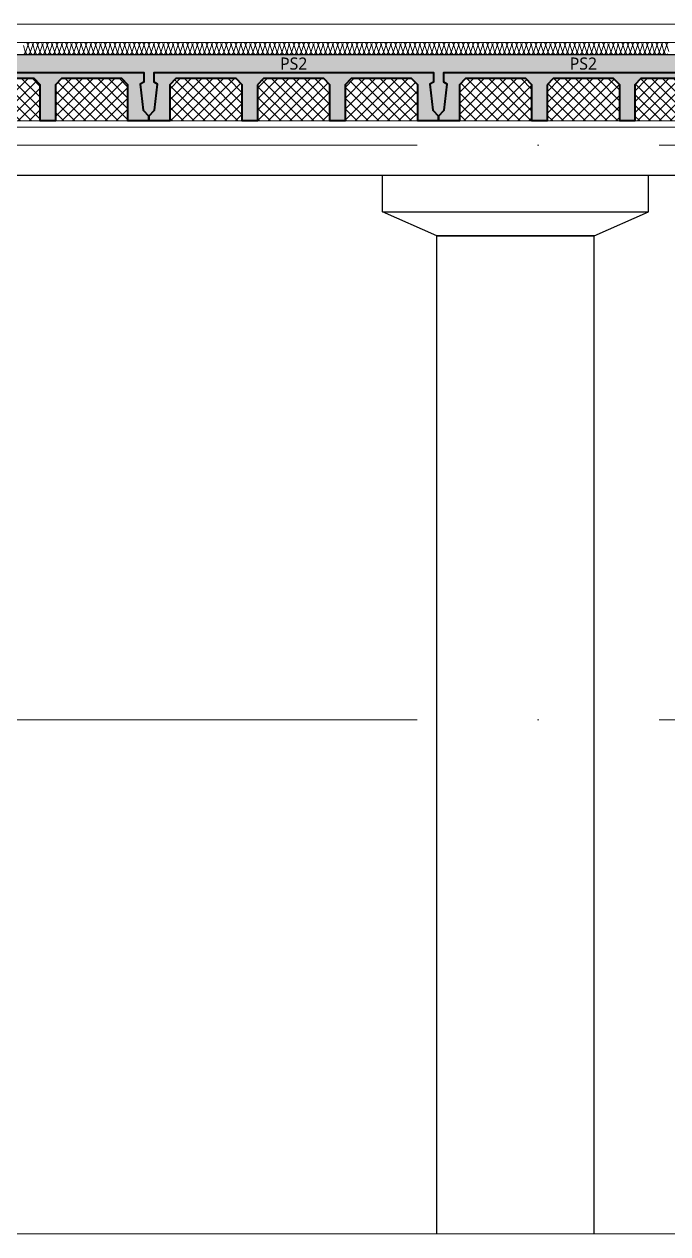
# Model space of a CAD drawing. Header units: millimetres. Extents: x 0 to 420000, y 0 to 297000.
# Drawn here: x 292951 to 298273, y 34450 to 44450 of the extents above; entities that cross this region are included whole.
import ezdxf
from ezdxf.enums import TextEntityAlignment as Align

# ---------------------------------------------------------------- set-up
doc = ezdxf.new("R2010")
doc.units = ezdxf.units.MM
doc.linetypes.add('0731_main_plan$0$form_$0$y-Landschaft$0$_$1$20120914_Verkehrsflächen_Grün$0$20120628_xref - Gammel$1$3_H-GL_F1_U3 - Default$0${ Offset Lines }', pattern=[0])
doc.linetypes.add('CEN', pattern=[62, 60, -1, 0, -1])
for name, color, linetype, lineweight in [('A-AXIS-LINE', 1, 'CEN', 15), ('A-CONC-LIN1', 2, 'Continuous', 40), ('A-CONC-LIN2', 7, 'Continuous', 25), ('A-ELEV-LIN2', 7, 'Continuous', 25), ('A-XXXX-FIN2', 6, 'Continuous', 20), ('A-XXXX-INSL1', 15, 'Continuous', 18), ('A-XXXX-INSL2', 8, 'Continuous', 18)]:
    doc.layers.add(name, color=color, linetype=linetype, lineweight=lineweight)
doc.layers.add('A-CONC-SOLD', color=253, linetype='CEN')
doc.layers.add('A-XXXX-NPLT', color=144, linetype='Continuous', lineweight=15, plot=False)
doc.styles.add('맑은고딕', font='')
doc.styles.get('맑은고딕').set_extended_font_data('Malgun Gothic')

# ---------------------------------------------------------------- blocks, each defined once
blk = doc.blocks.new('axis(211208)')
at = {"layer": 'A-AXIS-LINE', "ltscale": 1000}
for p, q in [((4631788.1, -422118.7), (4955413.1, -422118.7)), ((4631788.1, -426868.7), (4955413.1, -426868.7)), ((4631788.1, -431118.7), (4955413.1, -431118.7))]:
    blk.add_line(p, q, dxfattribs=at)
blk = doc.blocks.new('지하2층')
at = {"layer": 'A-XXXX-FIN2'}
blk.add_line((4802024, -391119), (4878824, -391119), dxfattribs=at)
blk = doc.blocks.new('PS2')
at = {"layer": 'A-CONC-SOLD'}
h = blk.add_hatch(color=256, dxfattribs=at)
h.dxf.hatch_style = 1
h.paths.add_polyline_path([(1198, 0), (-1198, 0), (-1198, -510), (-1150, -460), (-1125, -245), (-1155, -230), (-1155, -150), (1155, -150), (1155, -230), (1125, -245), (1150, -460), (1198, -510)])
h = blk.add_hatch(color=256, dxfattribs=at)
h.dxf.hatch_style = 1
h.paths.add_polyline_path([(-1150, -460), (-1198, -510), (-1198, -550), (-1025, -550), (-1025, -510), (-1025, -250), (-975, -200), (-475, -200), (-425, -250), (-425, -510), (-425, -550), (-300, -550), (-300, -510), (-300, -250), (-250, -200), (250, -200), (300, -250), (300, -510), (300, -550), (425, -550), (425, -510), (425, -250), (475, -200), (975, -200), (1025, -250), (1025, -510), (1025, -550), (1198, -550), (1198, -510), (1150, -460), (1125, -245), (1155, -230), (1155, -150), (-1155, -150), (-1155, -230), (-1125, -245)])
at = {"layer": 'A-XXXX-INSL2'}
h = blk.add_hatch(dxfattribs=at)
h.set_pattern_fill('ANSI37', color=256, scale=20)
h.set_pattern_definition([(45, (-289951.5, -41968), (-44.90128, 44.90128), []), (135, (-289951.5, -41968), (-44.90128, -44.90128), [])])
h.paths.add_polyline_path([(-975, -200), (-1025, -250), (-1025, -510), (-1025, -550), (-425, -550), (-425, -510), (-425, -250), (-475, -200)])
h.paths.add_polyline_path([(-250, -200), (-300, -250), (-300, -510), (-300, -550), (300, -550), (300, -510), (300, -250), (250, -200)])
h.paths.add_polyline_path([(425, -510), (425, -550), (1025, -550), (1025, -510), (1025, -250), (975, -200), (475, -200), (425, -250)])
at = {"layer": 'A-CONC-LIN1', "color": 2, "linetype": '0731_main_plan$0$form_$0$y-Landschaft$0$_$1$20120914_Verkehrsflächen_Grün$0$20120628_xref - Gammel$1$3_H-GL_F1_U3 - Default$0${ Offset Lines }'}
blk.add_lwpolyline([(-300, -250), (-300, -510), (-300, -510), (-300, -550), (-425, -550), (-425, -510), (-425, -510), (-425, -250), (-475, -200), (-975, -200), (-1025, -250), (-1025, -510), (-1025, -510), (-1025, -550), (-1198, -550), (-1198, -510), (-1150, -460), (-1125, -245), (-1155, -230), (-1155, -150), (1155, -150), (1155, -230), (1125, -245), (1150, -460), (1198, -510), (1198, -550), (1025, -550), (1025, -510), (1025, -510), (1025, -250), (975, -200), (475, -200), (425, -250), (425, -510), (425, -510), (425, -550), (300, -550), (300, -510), (300, -510), (300, -250), (250, -200), (-250, -200)], close=True, dxfattribs=at)
at = {"layer": 'A-CONC-LIN2'}
blk.add_line((-1198, 0), (1198, 0), dxfattribs=at)
at = {"layer": 'A-XXXX-NPLT'}
for p, q in [((-1025, -550), (-425, -550)), ((-300, -550), (300, -550)), ((425, -550), (1025, -550))]:
    blk.add_line(p, q, dxfattribs=at)
at = {"layer": 'A-XXXX-NPLT', "style": '맑은고딕'}
blk.add_text('PS2', height=100, dxfattribs=at).set_placement((0, -75), align=Align.MIDDLE)
blk = doc.blocks.new('냉동층(220321)')
at = {"layer": 'A-ELEV-LIN2'}
for p, q in [((4877247, -402369), (4822824, -402369)), ((4866224, -402669), (4866224, -402369)), ((4868424, -402669), (4868424, -402369)), ((4866224, -402669), (4868424, -402669)), ((4866674, -402869), (4866224, -402669)), ((4867974, -402869), (4868424, -402669)), ((4866674, -402869), (4867974, -402869)), ((4866674, -411119), (4866674, -402869)), ((4867974, -402869), (4866674, -402869)), ((4867974, -411119), (4867974, -402869))]:
    blk.add_line(p, q, dxfattribs=at)
at = {"layer": 'A-XXXX-FIN2'}
blk.add_line((4878674, -401119), (4801924, -401119), dxfattribs=at)
at = {"layer": 'A-XXXX-INSL1'}
blk.add_lwpolyline([(4875424, -401969), (4834674, -401969), (4834674, -402419), (4833974, -402419), (4833974, -401969), (4825674, -401969)], dxfattribs=at)
at = {"layer": 'A-XXXX-INSL2'}
blk.add_line((4878774, -401269), (4802024, -401269), dxfattribs=at)
for points in [[(4868594, -401269), (4868583, -401273), (4868576, -401283), (4868576, -401294), (4868592, -401344)], [(4868585, -401365), (4868574, -401369), (4868563, -401365), (4868556, -401355), (4868556, -401344), (4868572, -401294), (4868572, -401283), (4868565, -401273), (4868554, -401269), (4868543, -401273), (4868536, -401283), (4868536, -401294), (4868552, -401344), (4868552, -401355), (4868545, -401365), (4868534, -401369), (4868523, -401365), (4868516, -401355), (4868516, -401344), (4868532, -401294), (4868532, -401283), (4868525, -401273), (4868514, -401269), (4868503, -401273), (4868496, -401283), (4868496, -401294), (4868512, -401344), (4868512, -401355), (4868505, -401365), (4868494, -401369), (4868483, -401365), (4868476, -401355), (4868476, -401344), (4868492, -401294), (4868492, -401283), (4868485, -401273), (4868474, -401269), (4868463, -401273), (4868456, -401283), (4868456, -401294), (4868472, -401344), (4868472, -401355), (4868465, -401365), (4868454, -401369), (4868443, -401365), (4868436, -401355), (4868436, -401344), (4868452, -401294), (4868452, -401283), (4868445, -401273), (4868434, -401269), (4868423, -401273), (4868416, -401283), (4868416, -401294), (4868432, -401344), (4868432, -401355), (4868425, -401365), (4868414, -401369), (4868403, -401365), (4868396, -401355), (4868396, -401344), (4868412, -401294), (4868412, -401283), (4868405, -401273), (4868394, -401269), (4868383, -401273), (4868376, -401283), (4868376, -401294), (4868392, -401344), (4868392, -401355), (4868385, -401365), (4868374, -401369), (4868363, -401365), (4868356, -401355), (4868356, -401344), (4868372, -401294), (4868372, -401283), (4868365, -401273), (4868354, -401269), (4868343, -401273), (4868336, -401283), (4868336, -401294), (4868352, -401344), (4868352, -401355), (4868345, -401365), (4868334, -401369), (4868323, -401365), (4868316, -401355), (4868316, -401344), (4868332, -401294), (4868332, -401283), (4868325, -401273), (4868314, -401269), (4868303, -401273), (4868296, -401283), (4868296, -401294), (4868312, -401344), (4868312, -401355), (4868305, -401365), (4868294, -401369), (4868283, -401365), (4868276, -401355), (4868276, -401344), (4868292, -401294), (4868292, -401283), (4868285, -401273), (4868274, -401269), (4868263, -401273), (4868256, -401283), (4868256, -401294), (4868272, -401344), (4868272, -401355), (4868265, -401365), (4868254, -401369), (4868243, -401365), (4868236, -401355), (4868236, -401344), (4868252, -401294), (4868252, -401283), (4868245, -401273), (4868234, -401269), (4868223, -401273), (4868216, -401283), (4868216, -401294), (4868232, -401344), (4868232, -401355), (4868225, -401365), (4868214, -401369), (4868203, -401365), (4868196, -401355), (4868196, -401344), (4868212, -401294), (4868212, -401283), (4868205, -401273), (4868194, -401269), (4868183, -401273), (4868176, -401283), (4868176, -401294), (4868192, -401344), (4868192, -401355), (4868185, -401365), (4868174, -401369), (4868163, -401365), (4868156, -401355), (4868156, -401344), (4868172, -401294), (4868172, -401283), (4868165, -401273), (4868154, -401269), (4868143, -401273), (4868136, -401283), (4868136, -401294), (4868152, -401344), (4868152, -401355), (4868145, -401365), (4868134, -401369), (4868123, -401365), (4868116, -401355), (4868116, -401344), (4868132, -401294), (4868132, -401283), (4868125, -401273), (4868114, -401269), (4868103, -401273), (4868096, -401283), (4868096, -401294), (4868112, -401344), (4868112, -401355), (4868105, -401365), (4868094, -401369), (4868083, -401365), (4868076, -401355), (4868076, -401344), (4868092, -401294), (4868092, -401283), (4868085, -401273), (4868074, -401269), (4868063, -401273), (4868056, -401283), (4868056, -401294), (4868072, -401344), (4868072, -401355), (4868065, -401365), (4868054, -401369), (4868043, -401365), (4868036, -401355), (4868036, -401344), (4868052, -401294), (4868052, -401283), (4868045, -401273), (4868034, -401269), (4868023, -401273), (4868016, -401283), (4868016, -401294), (4868032, -401344), (4868032, -401355), (4868025, -401365), (4868014, -401369), (4868003, -401365), (4867996, -401355), (4867996, -401344), (4868012, -401294), (4868012, -401283), (4868005, -401273), (4867994, -401269), (4867983, -401273), (4867976, -401283), (4867976, -401294), (4867992, -401344), (4867992, -401355), (4867985, -401365), (4867974, -401369), (4867963, -401365), (4867956, -401355), (4867956, -401344), (4867972, -401294), (4867972, -401283), (4867965, -401273), (4867954, -401269), (4867943, -401273), (4867936, -401283), (4867936, -401294), (4867952, -401344), (4867952, -401355), (4867945, -401365), (4867934, -401369), (4867923, -401365), (4867916, -401355), (4867916, -401344), (4867932, -401294), (4867932, -401283), (4867925, -401273), (4867914, -401269), (4867903, -401273), (4867896, -401283), (4867896, -401294), (4867912, -401344), (4867912, -401355), (4867905, -401365), (4867894, -401369), (4867883, -401365), (4867876, -401355), (4867876, -401344), (4867892, -401294), (4867892, -401283), (4867885, -401273), (4867874, -401269), (4867863, -401273), (4867856, -401283), (4867856, -401294), (4867872, -401344), (4867872, -401355), (4867865, -401365), (4867854, -401369), (4867843, -401365), (4867836, -401355), (4867836, -401344), (4867852, -401294), (4867852, -401283), (4867845, -401273), (4867834, -401269), (4867823, -401273), (4867816, -401283), (4867816, -401294), (4867832, -401344), (4867832, -401355), (4867825, -401365), (4867814, -401369), (4867803, -401365), (4867796, -401355), (4867796, -401344), (4867812, -401294), (4867812, -401283), (4867805, -401273), (4867794, -401269), (4867783, -401273), (4867776, -401283), (4867776, -401294), (4867792, -401344), (4867792, -401355), (4867785, -401365), (4867774, -401369), (4867763, -401365), (4867756, -401355), (4867756, -401344), (4867772, -401294), (4867772, -401283), (4867765, -401273), (4867754, -401269), (4867743, -401273), (4867736, -401283), (4867736, -401294), (4867752, -401344), (4867752, -401355), (4867745, -401365), (4867734, -401369), (4867723, -401365), (4867716, -401355), (4867716, -401344), (4867732, -401294), (4867732, -401283), (4867725, -401273), (4867714, -401269), (4867703, -401273), (4867696, -401283), (4867696, -401294), (4867712, -401344), (4867712, -401355), (4867705, -401365), (4867694, -401369), (4867683, -401365), (4867676, -401355), (4867676, -401344), (4867692, -401294), (4867692, -401283), (4867685, -401273), (4867674, -401269), (4867663, -401273), (4867656, -401283), (4867656, -401294), (4867672, -401344), (4867672, -401355), (4867665, -401365), (4867654, -401369), (4867643, -401365), (4867636, -401355), (4867636, -401344), (4867652, -401294), (4867652, -401283), (4867645, -401273), (4867634, -401269), (4867623, -401273), (4867616, -401283), (4867616, -401294), (4867632, -401344), (4867632, -401355), (4867625, -401365), (4867614, -401369), (4867603, -401365), (4867596, -401355), (4867596, -401344), (4867612, -401294), (4867612, -401283), (4867605, -401273), (4867594, -401269), (4867583, -401273), (4867576, -401283), (4867576, -401294), (4867592, -401344), (4867592, -401355), (4867585, -401365), (4867574, -401369), (4867563, -401365), (4867556, -401355), (4867556, -401344), (4867572, -401294), (4867572, -401283), (4867565, -401273), (4867554, -401269), (4867543, -401273), (4867536, -401283), (4867536, -401294), (4867552, -401344), (4867552, -401355), (4867545, -401365), (4867534, -401369), (4867523, -401365), (4867516, -401355), (4867516, -401344), (4867532, -401294), (4867532, -401283), (4867525, -401273), (4867514, -401269), (4867503, -401273), (4867496, -401283), (4867496, -401294), (4867512, -401344), (4867512, -401355), (4867505, -401365), (4867494, -401369), (4867483, -401365), (4867476, -401355), (4867476, -401344), (4867492, -401294), (4867492, -401283), (4867485, -401273), (4867474, -401269), (4867463, -401273), (4867456, -401283), (4867456, -401294), (4867472, -401344), (4867472, -401355), (4867465, -401365), (4867454, -401369), (4867443, -401365), (4867436, -401355), (4867436, -401344), (4867452, -401294), (4867452, -401283), (4867445, -401273), (4867434, -401269), (4867423, -401273), (4867416, -401283), (4867416, -401294), (4867432, -401344), (4867432, -401355), (4867425, -401365), (4867414, -401369), (4867403, -401365), (4867396, -401355), (4867396, -401344), (4867412, -401294), (4867412, -401283), (4867405, -401273), (4867394, -401269), (4867383, -401273), (4867376, -401283), (4867376, -401294), (4867392, -401344), (4867392, -401355), (4867385, -401365), (4867374, -401369), (4867363, -401365), (4867356, -401355), (4867356, -401344), (4867372, -401294), (4867372, -401283), (4867365, -401273), (4867354, -401269), (4867343, -401273), (4867336, -401283), (4867336, -401294), (4867352, -401344), (4867352, -401355), (4867345, -401365), (4867334, -401369), (4867323, -401365), (4867316, -401355), (4867316, -401344), (4867332, -401294), (4867332, -401283), (4867325, -401273), (4867314, -401269), (4867303, -401273), (4867296, -401283), (4867296, -401294), (4867312, -401344), (4867312, -401355), (4867305, -401365), (4867294, -401369), (4867283, -401365), (4867276, -401355), (4867276, -401344), (4867292, -401294), (4867292, -401283), (4867285, -401273), (4867274, -401269), (4867263, -401273), (4867256, -401283), (4867256, -401294), (4867272, -401344), (4867272, -401355), (4867265, -401365), (4867254, -401369), (4867243, -401365), (4867236, -401355), (4867236, -401344), (4867252, -401294), (4867252, -401283), (4867245, -401273), (4867234, -401269), (4867223, -401273), (4867216, -401283), (4867216, -401294), (4867232, -401344), (4867232, -401355), (4867225, -401365), (4867214, -401369), (4867203, -401365), (4867196, -401355), (4867196, -401344), (4867212, -401294), (4867212, -401283), (4867205, -401273), (4867194, -401269), (4867183, -401273), (4867176, -401283), (4867176, -401294), (4867192, -401344), (4867192, -401355), (4867185, -401365), (4867174, -401369), (4867163, -401365), (4867156, -401355), (4867156, -401344), (4867172, -401294), (4867172, -401283), (4867165, -401273), (4867154, -401269), (4867143, -401273), (4867136, -401283), (4867136, -401294), (4867152, -401344), (4867152, -401355), (4867145, -401365), (4867134, -401369), (4867123, -401365), (4867116, -401355), (4867116, -401344), (4867132, -401294), (4867132, -401283), (4867125, -401273), (4867114, -401269), (4867103, -401273), (4867096, -401283), (4867096, -401294), (4867112, -401344), (4867112, -401355), (4867105, -401365), (4867094, -401369), (4867083, -401365), (4867076, -401355), (4867076, -401344), (4867092, -401294), (4867092, -401283), (4867085, -401273), (4867074, -401269), (4867063, -401273), (4867056, -401283), (4867056, -401294), (4867072, -401344), (4867072, -401355), (4867065, -401365), (4867054, -401369), (4867043, -401365), (4867036, -401355), (4867036, -401344), (4867052, -401294), (4867052, -401283), (4867045, -401273), (4867034, -401269), (4867023, -401273), (4867016, -401283), (4867016, -401294), (4867032, -401344), (4867032, -401355), (4867025, -401365), (4867014, -401369), (4867003, -401365), (4866996, -401355), (4866996, -401344), (4867012, -401294), (4867012, -401283), (4867005, -401273), (4866994, -401269), (4866983, -401273), (4866976, -401283), (4866976, -401294), (4866992, -401344), (4866992, -401355), (4866985, -401365), (4866974, -401369), (4866963, -401365), (4866956, -401355), (4866956, -401344), (4866972, -401294), (4866972, -401283), (4866965, -401273), (4866954, -401269), (4866943, -401273), (4866936, -401283), (4866936, -401294), (4866952, -401344), (4866952, -401355), (4866945, -401365), (4866934, -401369), (4866923, -401365), (4866916, -401355), (4866916, -401344), (4866932, -401294), (4866932, -401283), (4866925, -401273), (4866914, -401269), (4866903, -401273), (4866896, -401283), (4866896, -401294), (4866912, -401344), (4866912, -401355), (4866905, -401365), (4866894, -401369), (4866883, -401365), (4866876, -401355), (4866876, -401344), (4866892, -401294), (4866892, -401283), (4866885, -401273), (4866874, -401269), (4866863, -401273), (4866856, -401283), (4866856, -401294), (4866872, -401344), (4866872, -401355), (4866865, -401365), (4866854, -401369), (4866843, -401365), (4866836, -401355), (4866836, -401344), (4866852, -401294), (4866852, -401283), (4866845, -401273), (4866834, -401269), (4866823, -401273), (4866816, -401283), (4866816, -401294), (4866832, -401344), (4866832, -401355), (4866825, -401365), (4866814, -401369), (4866803, -401365), (4866796, -401355), (4866796, -401344), (4866812, -401294), (4866812, -401283), (4866805, -401273), (4866794, -401269), (4866783, -401273), (4866776, -401283), (4866776, -401294), (4866792, -401344), (4866792, -401355), (4866785, -401365), (4866774, -401369), (4866763, -401365), (4866756, -401355), (4866756, -401344), (4866772, -401294), (4866772, -401283), (4866765, -401273), (4866754, -401269), (4866743, -401273), (4866736, -401283), (4866736, -401294), (4866752, -401344), (4866752, -401355), (4866745, -401365), (4866734, -401369), (4866723, -401365), (4866716, -401355), (4866716, -401344), (4866732, -401294), (4866732, -401283), (4866725, -401273), (4866714, -401269), (4866703, -401273), (4866696, -401283), (4866696, -401294), (4866712, -401344), (4866712, -401355), (4866705, -401365), (4866694, -401369), (4866683, -401365), (4866676, -401355), (4866676, -401344), (4866692, -401294), (4866692, -401283), (4866685, -401273), (4866674, -401269), (4866663, -401273), (4866656, -401283), (4866656, -401294), (4866672, -401344), (4866672, -401355), (4866665, -401365), (4866654, -401369), (4866643, -401365), (4866636, -401355), (4866636, -401344), (4866652, -401294), (4866652, -401283), (4866645, -401273), (4866634, -401269), (4866623, -401273), (4866616, -401283), (4866616, -401294), (4866632, -401344), (4866632, -401355), (4866625, -401365), (4866614, -401369), (4866603, -401365), (4866596, -401355), (4866596, -401344), (4866612, -401294), (4866612, -401283), (4866605, -401273), (4866594, -401269), (4866583, -401273), (4866576, -401283), (4866576, -401294), (4866592, -401344), (4866592, -401355), (4866585, -401365), (4866574, -401369), (4866563, -401365), (4866556, -401355), (4866556, -401344), (4866572, -401294), (4866572, -401283), (4866565, -401273), (4866554, -401269), (4866543, -401273), (4866536, -401283), (4866536, -401294), (4866552, -401344), (4866552, -401355), (4866545, -401365), (4866534, -401369), (4866523, -401365), (4866516, -401355), (4866516, -401344), (4866532, -401294), (4866532, -401283), (4866525, -401273), (4866514, -401269), (4866503, -401273), (4866496, -401283), (4866496, -401294), (4866512, -401344), (4866512, -401355), (4866505, -401365), (4866494, -401369), (4866483, -401365), (4866476, -401355), (4866476, -401344), (4866492, -401294), (4866492, -401283), (4866485, -401273), (4866474, -401269), (4866463, -401273), (4866456, -401283), (4866456, -401294), (4866472, -401344), (4866472, -401355), (4866465, -401365), (4866454, -401369), (4866443, -401365), (4866436, -401355), (4866436, -401344), (4866452, -401294), (4866452, -401283), (4866445, -401273), (4866434, -401269), (4866423, -401273), (4866416, -401283), (4866416, -401294), (4866432, -401344), (4866432, -401355), (4866425, -401365), (4866414, -401369), (4866403, -401365), (4866396, -401355), (4866396, -401344), (4866412, -401294), (4866412, -401283), (4866405, -401273), (4866394, -401269), (4866383, -401273), (4866376, -401283), (4866376, -401294), (4866392, -401344), (4866392, -401355), (4866385, -401365), (4866374, -401369), (4866363, -401365), (4866356, -401355), (4866356, -401344), (4866372, -401294), (4866372, -401283), (4866365, -401273), (4866354, -401269), (4866343, -401273), (4866336, -401283), (4866336, -401294), (4866352, -401344), (4866352, -401355), (4866345, -401365), (4866334, -401369), (4866323, -401365), (4866316, -401355), (4866316, -401344), (4866332, -401294), (4866332, -401283), (4866325, -401273), (4866314, -401269), (4866303, -401273), (4866296, -401283), (4866296, -401294), (4866312, -401344), (4866312, -401355), (4866305, -401365), (4866294, -401369), (4866283, -401365), (4866276, -401355), (4866276, -401344), (4866292, -401294), (4866292, -401283), (4866285, -401273), (4866274, -401269), (4866263, -401273), (4866256, -401283), (4866256, -401294), (4866272, -401344), (4866272, -401355), (4866265, -401365), (4866254, -401369), (4866243, -401365), (4866236, -401355), (4866236, -401344), (4866252, -401294), (4866252, -401283), (4866245, -401273), (4866234, -401269), (4866223, -401273), (4866216, -401283), (4866216, -401294), (4866232, -401344), (4866232, -401355), (4866225, -401365), (4866214, -401369), (4866203, -401365), (4866196, -401355), (4866196, -401344), (4866212, -401294), (4866212, -401283), (4866205, -401273), (4866194, -401269), (4866183, -401273), (4866176, -401283), (4866176, -401294), (4866192, -401344), (4866192, -401355), (4866185, -401365), (4866174, -401369), (4866163, -401365), (4866156, -401355), (4866156, -401344), (4866172, -401294), (4866172, -401283), (4866165, -401273), (4866154, -401269), (4866143, -401273), (4866136, -401283), (4866136, -401294), (4866152, -401344), (4866152, -401355), (4866145, -401365), (4866134, -401369), (4866123, -401365), (4866116, -401355), (4866116, -401344), (4866132, -401294), (4866132, -401283), (4866125, -401273), (4866114, -401269), (4866103, -401273), (4866096, -401283), (4866096, -401294), (4866112, -401344), (4866112, -401355), (4866105, -401365), (4866094, -401369), (4866083, -401365), (4866076, -401355), (4866076, -401344), (4866092, -401294), (4866092, -401283), (4866085, -401273), (4866074, -401269), (4866063, -401273), (4866056, -401283), (4866056, -401294), (4866072, -401344), (4866072, -401355), (4866065, -401365), (4866054, -401369), (4866043, -401365), (4866036, -401355), (4866036, -401344), (4866052, -401294), (4866052, -401283), (4866045, -401273), (4866034, -401269), (4866023, -401273), (4866016, -401283), (4866016, -401294), (4866032, -401344), (4866032, -401355), (4866025, -401365), (4866014, -401369), (4866003, -401365), (4865996, -401355), (4865996, -401344), (4866012, -401294), (4866012, -401283), (4866005, -401273), (4865994, -401269), (4865983, -401273), (4865976, -401283), (4865976, -401294), (4865992, -401344), (4865992, -401355), (4865985, -401365), (4865974, -401369), (4865963, -401365), (4865956, -401355), (4865956, -401344), (4865972, -401294), (4865972, -401283), (4865965, -401273), (4865954, -401269), (4865943, -401273), (4865936, -401283), (4865936, -401294), (4865952, -401344), (4865952, -401355), (4865945, -401365), (4865934, -401369), (4865923, -401365), (4865916, -401355), (4865916, -401344), (4865932, -401294), (4865932, -401283), (4865925, -401273), (4865914, -401269), (4865903, -401273), (4865896, -401283), (4865896, -401294), (4865912, -401344), (4865912, -401355), (4865905, -401365), (4865894, -401369), (4865883, -401365), (4865876, -401355), (4865876, -401344), (4865892, -401294), (4865892, -401283), (4865885, -401273), (4865874, -401269), (4865863, -401273), (4865856, -401283), (4865856, -401294), (4865872, -401344), (4865872, -401355), (4865865, -401365), (4865854, -401369), (4865843, -401365), (4865836, -401355), (4865836, -401344), (4865852, -401294), (4865852, -401283), (4865845, -401273), (4865834, -401269), (4865823, -401273), (4865816, -401283), (4865816, -401294), (4865832, -401344), (4865832, -401355), (4865825, -401365), (4865814, -401369), (4865803, -401365), (4865796, -401355), (4865796, -401344), (4865812, -401294), (4865812, -401283), (4865805, -401273), (4865794, -401269), (4865783, -401273), (4865776, -401283), (4865776, -401294), (4865792, -401344), (4865792, -401355), (4865785, -401365), (4865774, -401369), (4865763, -401365), (4865756, -401355), (4865756, -401344), (4865772, -401294), (4865772, -401283), (4865765, -401273), (4865754, -401269), (4865743, -401273), (4865736, -401283), (4865736, -401294), (4865752, -401344), (4865752, -401355), (4865745, -401365), (4865734, -401369), (4865723, -401365), (4865716, -401355), (4865716, -401344), (4865732, -401294), (4865732, -401283), (4865725, -401273), (4865714, -401269), (4865703, -401273), (4865696, -401283), (4865696, -401294), (4865712, -401344), (4865712, -401355), (4865705, -401365), (4865694, -401369), (4865683, -401365), (4865676, -401355), (4865676, -401344), (4865692, -401294), (4865692, -401283), (4865685, -401273), (4865674, -401269), (4865663, -401273), (4865656, -401283), (4865656, -401294), (4865672, -401344), (4865672, -401355), (4865665, -401365), (4865654, -401369), (4865643, -401365), (4865636, -401355), (4865636, -401344), (4865652, -401294), (4865652, -401283), (4865645, -401273), (4865634, -401269), (4865623, -401273), (4865616, -401283), (4865616, -401294), (4865632, -401344), (4865632, -401355), (4865625, -401365), (4865614, -401369), (4865603, -401365), (4865596, -401355), (4865596, -401344), (4865612, -401294), (4865612, -401283), (4865605, -401273), (4865594, -401269), (4865583, -401273), (4865576, -401283), (4865576, -401294), (4865592, -401344), (4865592, -401355), (4865585, -401365), (4865574, -401369), (4865563, -401365), (4865556, -401355), (4865556, -401344), (4865572, -401294), (4865572, -401283), (4865565, -401273), (4865554, -401269), (4865543, -401273), (4865536, -401283), (4865536, -401294), (4865552, -401344), (4865552, -401355), (4865545, -401365), (4865534, -401369), (4865523, -401365), (4865516, -401355), (4865516, -401344), (4865532, -401294), (4865532, -401283), (4865525, -401273), (4865514, -401269), (4865503, -401273), (4865496, -401283), (4865496, -401294), (4865512, -401344), (4865512, -401355), (4865505, -401365), (4865494, -401369), (4865483, -401365), (4865476, -401355), (4865476, -401344), (4865492, -401294), (4865492, -401283), (4865485, -401273), (4865474, -401269), (4865463, -401273), (4865456, -401283), (4865456, -401294), (4865472, -401344), (4865472, -401355), (4865465, -401365), (4865454, -401369), (4865443, -401365), (4865436, -401355), (4865436, -401344), (4865452, -401294), (4865452, -401283), (4865445, -401273), (4865434, -401269), (4865423, -401273), (4865416, -401283), (4865416, -401294), (4865432, -401344), (4865432, -401355), (4865425, -401365), (4865414, -401369), (4865403, -401365), (4865396, -401355), (4865396, -401344), (4865412, -401294), (4865412, -401283), (4865405, -401273), (4865394, -401269), (4865383, -401273), (4865376, -401283), (4865376, -401294), (4865392, -401344), (4865392, -401355), (4865385, -401365), (4865374, -401369), (4865363, -401365), (4865356, -401355), (4865356, -401344), (4865372, -401294), (4865372, -401283), (4865365, -401273), (4865354, -401269), (4865343, -401273), (4865336, -401283), (4865336, -401294), (4865352, -401344), (4865352, -401355), (4865345, -401365), (4865334, -401369), (4865323, -401365), (4865316, -401355), (4865316, -401344), (4865332, -401294), (4865332, -401283), (4865325, -401273), (4865314, -401269), (4865303, -401273), (4865296, -401283), (4865296, -401294), (4865312, -401344), (4865312, -401355), (4865305, -401365), (4865294, -401369), (4865283, -401365), (4865276, -401355), (4865276, -401344), (4865292, -401294), (4865292, -401283), (4865285, -401273), (4865274, -401269), (4865263, -401273), (4865256, -401283), (4865256, -401294), (4865272, -401344), (4865272, -401355), (4865265, -401365), (4865254, -401369), (4865243, -401365), (4865236, -401355), (4865236, -401344), (4865252, -401294), (4865252, -401283), (4865245, -401273), (4865234, -401269), (4865223, -401273), (4865216, -401283), (4865216, -401294), (4865232, -401344), (4865232, -401355), (4865225, -401365), (4865214, -401369), (4865203, -401365), (4865196, -401355), (4865196, -401344), (4865212, -401294), (4865212, -401283), (4865205, -401273), (4865194, -401269), (4865183, -401273), (4865176, -401283), (4865176, -401294), (4865192, -401344), (4865192, -401355), (4865185, -401365), (4865174, -401369), (4865163, -401365), (4865156, -401355), (4865156, -401344), (4865172, -401294), (4865172, -401283), (4865165, -401273), (4865154, -401269), (4865143, -401273), (4865136, -401283), (4865136, -401294), (4865152, -401344), (4865152, -401355), (4865145, -401365), (4865134, -401369), (4865123, -401365), (4865116, -401355), (4865116, -401344), (4865132, -401294), (4865132, -401283), (4865125, -401273), (4865114, -401269), (4865103, -401273), (4865096, -401283), (4865096, -401294), (4865112, -401344), (4865112, -401355), (4865105, -401365), (4865094, -401369), (4865083, -401365), (4865076, -401355), (4865076, -401344), (4865092, -401294), (4865092, -401283), (4865085, -401273), (4865074, -401269), (4865063, -401273), (4865056, -401283), (4865056, -401294), (4865072, -401344), (4865072, -401355), (4865065, -401365), (4865054, -401369), (4865043, -401365), (4865036, -401355), (4865036, -401344), (4865052, -401294), (4865052, -401283), (4865045, -401273), (4865034, -401269), (4865023, -401273), (4865016, -401283), (4865016, -401294), (4865032, -401344), (4865032, -401355), (4865025, -401365), (4865014, -401369), (4865003, -401365), (4864996, -401355), (4864996, -401344), (4865012, -401294), (4865012, -401283), (4865005, -401273), (4864994, -401269), (4864983, -401273), (4864976, -401283), (4864976, -401294), (4864992, -401344), (4864992, -401355), (4864985, -401365), (4864974, -401369), (4864963, -401365), (4864956, -401355), (4864956, -401344), (4864972, -401294), (4864972, -401283), (4864965, -401273), (4864954, -401269), (4864943, -401273), (4864936, -401283), (4864936, -401294), (4864952, -401344), (4864952, -401355), (4864945, -401365), (4864934, -401369), (4864923, -401365), (4864916, -401355), (4864916, -401344), (4864932, -401294), (4864932, -401283), (4864925, -401273), (4864914, -401269), (4864903, -401273), (4864896, -401283), (4864896, -401294), (4864912, -401344), (4864912, -401355), (4864905, -401365), (4864894, -401369), (4864883, -401365), (4864876, -401355), (4864876, -401344), (4864892, -401294), (4864892, -401283), (4864885, -401273), (4864874, -401269), (4864863, -401273), (4864856, -401283), (4864856, -401294), (4864872, -401344), (4864872, -401355), (4864865, -401365), (4864854, -401369), (4864843, -401365), (4864836, -401355), (4864836, -401344), (4864852, -401294), (4864852, -401283), (4864845, -401273), (4864834, -401269), (4864823, -401273), (4864816, -401283), (4864816, -401294), (4864832, -401344), (4864832, -401355), (4864825, -401365), (4864814, -401369), (4864803, -401365), (4864796, -401355), (4864796, -401344), (4864812, -401294), (4864812, -401283), (4864805, -401273), (4864794, -401269), (4864783, -401273), (4864776, -401283), (4864776, -401294), (4864792, -401344), (4864792, -401355), (4864785, -401365), (4864774, -401369), (4864763, -401365), (4864756, -401355), (4864756, -401344), (4864772, -401294), (4864772, -401283), (4864765, -401273), (4864754, -401269), (4864743, -401273), (4864736, -401283), (4864736, -401294), (4864752, -401344), (4864752, -401355), (4864745, -401365), (4864734, -401369), (4864723, -401365), (4864716, -401355), (4864716, -401344), (4864732, -401294), (4864732, -401283), (4864725, -401273), (4864714, -401269), (4864703, -401273), (4864696, -401283), (4864696, -401294), (4864712, -401344), (4864712, -401355), (4864705, -401365), (4864694, -401369), (4864683, -401365), (4864676, -401355), (4864676, -401344), (4864692, -401294), (4864692, -401283), (4864685, -401273), (4864674, -401269), (4864663, -401273), (4864656, -401283), (4864656, -401294), (4864672, -401344), (4864672, -401355), (4864665, -401365), (4864654, -401369), (4864643, -401365), (4864636, -401355), (4864636, -401344), (4864652, -401294), (4864652, -401283), (4864645, -401273), (4864634, -401269), (4864623, -401273), (4864616, -401283), (4864616, -401294), (4864632, -401344), (4864632, -401355), (4864625, -401365), (4864614, -401369), (4864603, -401365), (4864596, -401355), (4864596, -401344), (4864612, -401294), (4864612, -401283), (4864605, -401273), (4864594, -401269), (4864583, -401273), (4864576, -401283), (4864576, -401294), (4864592, -401344), (4864592, -401355), (4864585, -401365), (4864574, -401369), (4864563, -401365), (4864556, -401355), (4864556, -401344), (4864572, -401294), (4864572, -401283), (4864565, -401273), (4864554, -401269), (4864543, -401273), (4864536, -401283), (4864536, -401294), (4864552, -401344), (4864552, -401355), (4864545, -401365), (4864534, -401369), (4864523, -401365), (4864516, -401355), (4864516, -401344), (4864532, -401294), (4864532, -401283), (4864525, -401273), (4864514, -401269), (4864503, -401273), (4864496, -401283), (4864496, -401294), (4864512, -401344), (4864512, -401355), (4864505, -401365), (4864494, -401369), (4864483, -401365), (4864476, -401355), (4864476, -401344), (4864492, -401294), (4864492, -401283), (4864485, -401273), (4864474, -401269), (4864463, -401273), (4864456, -401283), (4864456, -401294), (4864472, -401344), (4864472, -401355), (4864465, -401365), (4864454, -401369), (4864443, -401365), (4864436, -401355), (4864436, -401344), (4864452, -401294), (4864452, -401283), (4864445, -401273), (4864434, -401269), (4864423, -401273), (4864416, -401283), (4864416, -401294), (4864432, -401344), (4864432, -401355), (4864425, -401365), (4864414, -401369), (4864403, -401365), (4864396, -401355), (4864396, -401344), (4864412, -401294), (4864412, -401283), (4864405, -401273), (4864394, -401269), (4864383, -401273), (4864376, -401283), (4864376, -401294), (4864392, -401344), (4864392, -401355), (4864385, -401365), (4864374, -401369), (4864363, -401365), (4864356, -401355), (4864356, -401344), (4864372, -401294), (4864372, -401283), (4864365, -401273), (4864354, -401269), (4864343, -401273), (4864336, -401283), (4864336, -401294), (4864352, -401344), (4864352, -401355), (4864345, -401365), (4864334, -401369), (4864323, -401365), (4864316, -401355), (4864316, -401344), (4864332, -401294), (4864332, -401283), (4864325, -401273), (4864314, -401269), (4864303, -401273), (4864296, -401283), (4864296, -401294), (4864312, -401344), (4864312, -401355), (4864305, -401365), (4864294, -401369), (4864283, -401365), (4864276, -401355), (4864276, -401344), (4864292, -401294), (4864292, -401283), (4864285, -401273), (4864274, -401269), (4864263, -401273), (4864256, -401283), (4864256, -401294), (4864272, -401344), (4864272, -401355), (4864265, -401365), (4864254, -401369), (4864243, -401365), (4864236, -401355), (4864236, -401344), (4864252, -401294), (4864252, -401283), (4864245, -401273), (4864234, -401269), (4864223, -401273), (4864216, -401283), (4864216, -401294), (4864232, -401344), (4864232, -401355), (4864225, -401365), (4864214, -401369), (4864203, -401365), (4864196, -401355), (4864196, -401344), (4864212, -401294), (4864212, -401283), (4864205, -401273), (4864194, -401269), (4864183, -401273), (4864176, -401283), (4864176, -401294), (4864192, -401344), (4864192, -401355), (4864185, -401365), (4864174, -401369), (4864163, -401365), (4864156, -401355), (4864156, -401344), (4864172, -401294), (4864172, -401283), (4864165, -401273), (4864154, -401269), (4864143, -401273), (4864136, -401283), (4864136, -401294), (4864152, -401344), (4864152, -401355), (4864145, -401365), (4864134, -401369), (4864123, -401365), (4864116, -401355), (4864116, -401344), (4864132, -401294), (4864132, -401283), (4864125, -401273), (4864114, -401269), (4864103, -401273), (4864096, -401283), (4864096, -401294), (4864112, -401344), (4864112, -401355), (4864105, -401365), (4864094, -401369), (4864083, -401365), (4864076, -401355), (4864076, -401344), (4864092, -401294), (4864092, -401283), (4864085, -401273), (4864074, -401269), (4864063, -401273), (4864056, -401283), (4864056, -401294), (4864072, -401344), (4864072, -401355), (4864065, -401365), (4864054, -401369), (4864043, -401365), (4864036, -401355), (4864036, -401344), (4864052, -401294), (4864052, -401283), (4864045, -401273), (4864034, -401269), (4864023, -401273), (4864016, -401283), (4864016, -401294), (4864032, -401344), (4864032, -401355), (4864025, -401365), (4864014, -401369), (4864003, -401365), (4863996, -401355), (4863996, -401344), (4864012, -401294), (4864012, -401283), (4864005, -401273), (4863994, -401269), (4863983, -401273), (4863976, -401283), (4863976, -401294), (4863992, -401344), (4863992, -401355), (4863985, -401365), (4863974, -401369), (4863963, -401365), (4863956, -401355), (4863956, -401344), (4863972, -401294), (4863972, -401283), (4863965, -401273), (4863954, -401269), (4863943, -401273), (4863936, -401283), (4863936, -401294), (4863952, -401344), (4863952, -401355), (4863945, -401365), (4863934, -401369), (4863923, -401365), (4863916, -401355), (4863916, -401344), (4863932, -401294), (4863932, -401283), (4863925, -401273), (4863914, -401269), (4863903, -401273), (4863896, -401283), (4863896, -401294), (4863912, -401344), (4863912, -401355), (4863905, -401365), (4863894, -401369), (4863883, -401365), (4863876, -401355), (4863876, -401344), (4863892, -401294), (4863892, -401283), (4863885, -401273), (4863874, -401269), (4863863, -401273), (4863856, -401283), (4863856, -401294), (4863872, -401344), (4863872, -401355), (4863865, -401365), (4863854, -401369), (4863843, -401365), (4863836, -401355), (4863836, -401344), (4863852, -401294), (4863852, -401283), (4863845, -401273), (4863834, -401269), (4863823, -401273), (4863816, -401283), (4863816, -401294), (4863832, -401344), (4863832, -401355), (4863825, -401365), (4863814, -401369), (4863803, -401365), (4863796, -401355), (4863796, -401344), (4863812, -401294), (4863812, -401283), (4863805, -401273), (4863794, -401269), (4863783, -401273), (4863776, -401283), (4863776, -401294), (4863792, -401344), (4863792, -401355), (4863785, -401365), (4863774, -401369), (4863763, -401365), (4863756, -401355), (4863756, -401344), (4863772, -401294), (4863772, -401283), (4863765, -401273), (4863754, -401269), (4863743, -401273), (4863736, -401283), (4863736, -401294), (4863752, -401344), (4863752, -401355), (4863745, -401365), (4863734, -401369), (4863723, -401365), (4863716, -401355), (4863716, -401344), (4863732, -401294), (4863732, -401283), (4863725, -401273), (4863714, -401269), (4863703, -401273), (4863696, -401283), (4863696, -401294), (4863712, -401344), (4863712, -401355), (4863705, -401365), (4863694, -401369), (4863683, -401365), (4863676, -401355), (4863676, -401344), (4863692, -401294), (4863692, -401283), (4863685, -401273), (4863674, -401269), (4863663, -401273), (4863656, -401283), (4863656, -401294), (4863672, -401344), (4863672, -401355), (4863665, -401365), (4863654, -401369), (4863643, -401365), (4863636, -401355), (4863636, -401344), (4863652, -401294), (4863652, -401283), (4863645, -401273), (4863634, -401269), (4863623, -401273), (4863616, -401283), (4863616, -401294), (4863632, -401344), (4863632, -401355), (4863625, -401365), (4863614, -401369), (4863603, -401365), (4863596, -401355), (4863596, -401344), (4863612, -401294), (4863612, -401283), (4863605, -401273), (4863594, -401269), (4863583, -401273), (4863576, -401283), (4863576, -401294), (4863592, -401344), (4863592, -401355), (4863585, -401365), (4863574, -401369), (4863563, -401365), (4863556, -401355), (4863556, -401344), (4863572, -401294), (4863572, -401283), (4863565, -401273), (4863554, -401269), (4863543, -401273), (4863536, -401283), (4863536, -401294), (4863552, -401344), (4863552, -401355), (4863545, -401365), (4863534, -401369), (4863523, -401365), (4863516, -401355), (4863516, -401344), (4863532, -401294), (4863532, -401283), (4863525, -401273), (4863514, -401269), (4863503, -401273), (4863496, -401283), (4863496, -401294), (4863512, -401344), (4863512, -401355), (4863505, -401365), (4863494, -401369), (4863483, -401365), (4863476, -401355), (4863476, -401344), (4863492, -401294), (4863492, -401283), (4863485, -401273), (4863474, -401269), (4863463, -401273), (4863456, -401283), (4863456, -401294), (4863472, -401344), (4863472, -401355), (4863465, -401365), (4863454, -401369), (4863443, -401365), (4863436, -401355), (4863436, -401344), (4863452, -401294), (4863452, -401283), (4863445, -401273), (4863434, -401269), (4863423, -401273), (4863416, -401283), (4863416, -401294), (4863432, -401344), (4863432, -401355), (4863425, -401365), (4863414, -401369), (4863403, -401365), (4863396, -401355), (4863396, -401344), (4863412, -401294), (4863412, -401283), (4863405, -401273), (4863394, -401269), (4863383, -401273), (4863376, -401283), (4863376, -401294), (4863392, -401344), (4863392, -401355), (4863385, -401365), (4863374, -401369), (4863363, -401365), (4863356, -401355), (4863356, -401344), (4863372, -401294), (4863372, -401283), (4863365, -401273), (4863354, -401269), (4863343, -401273), (4863336, -401283), (4863336, -401294), (4863352, -401344), (4863352, -401355), (4863345, -401365), (4863334, -401369), (4863323, -401365), (4863316, -401355), (4863316, -401344), (4863332, -401294), (4863332, -401283), (4863325, -401273), (4863314, -401269), (4863303, -401273), (4863296, -401283), (4863296, -401294), (4863312, -401344), (4863312, -401355), (4863305, -401365), (4863294, -401369), (4863283, -401365), (4863276, -401355), (4863276, -401344), (4863292, -401294), (4863292, -401283), (4863285, -401273), (4863274, -401269), (4863263, -401273)], [(4863256, -401294), (4863272, -401344), (4863272, -401355), (4863265, -401365), (4863254, -401369)]]:
    blk.add_lwpolyline(points, dxfattribs=at)
for p in [(4863096, -401369), (4865491, -401369), (4867886, -401369)]:
    blk.add_blockref('PS2', p)

msp = doc.modelspace()

# ---------------------------------------------------------------- block references
for name, p in [('냉동층(220321)', (-4570311.3, 445568.7)), ('지하2층', (-4570311.3, 425568.7))]:
    msp.add_blockref(name, p)
at = {"layer": 'A-AXIS-LINE'}
msp.add_blockref('axis(211208)', (-4581588.1, 465568.7), dxfattribs=at)

doc.saveas('drawing.dxf')
